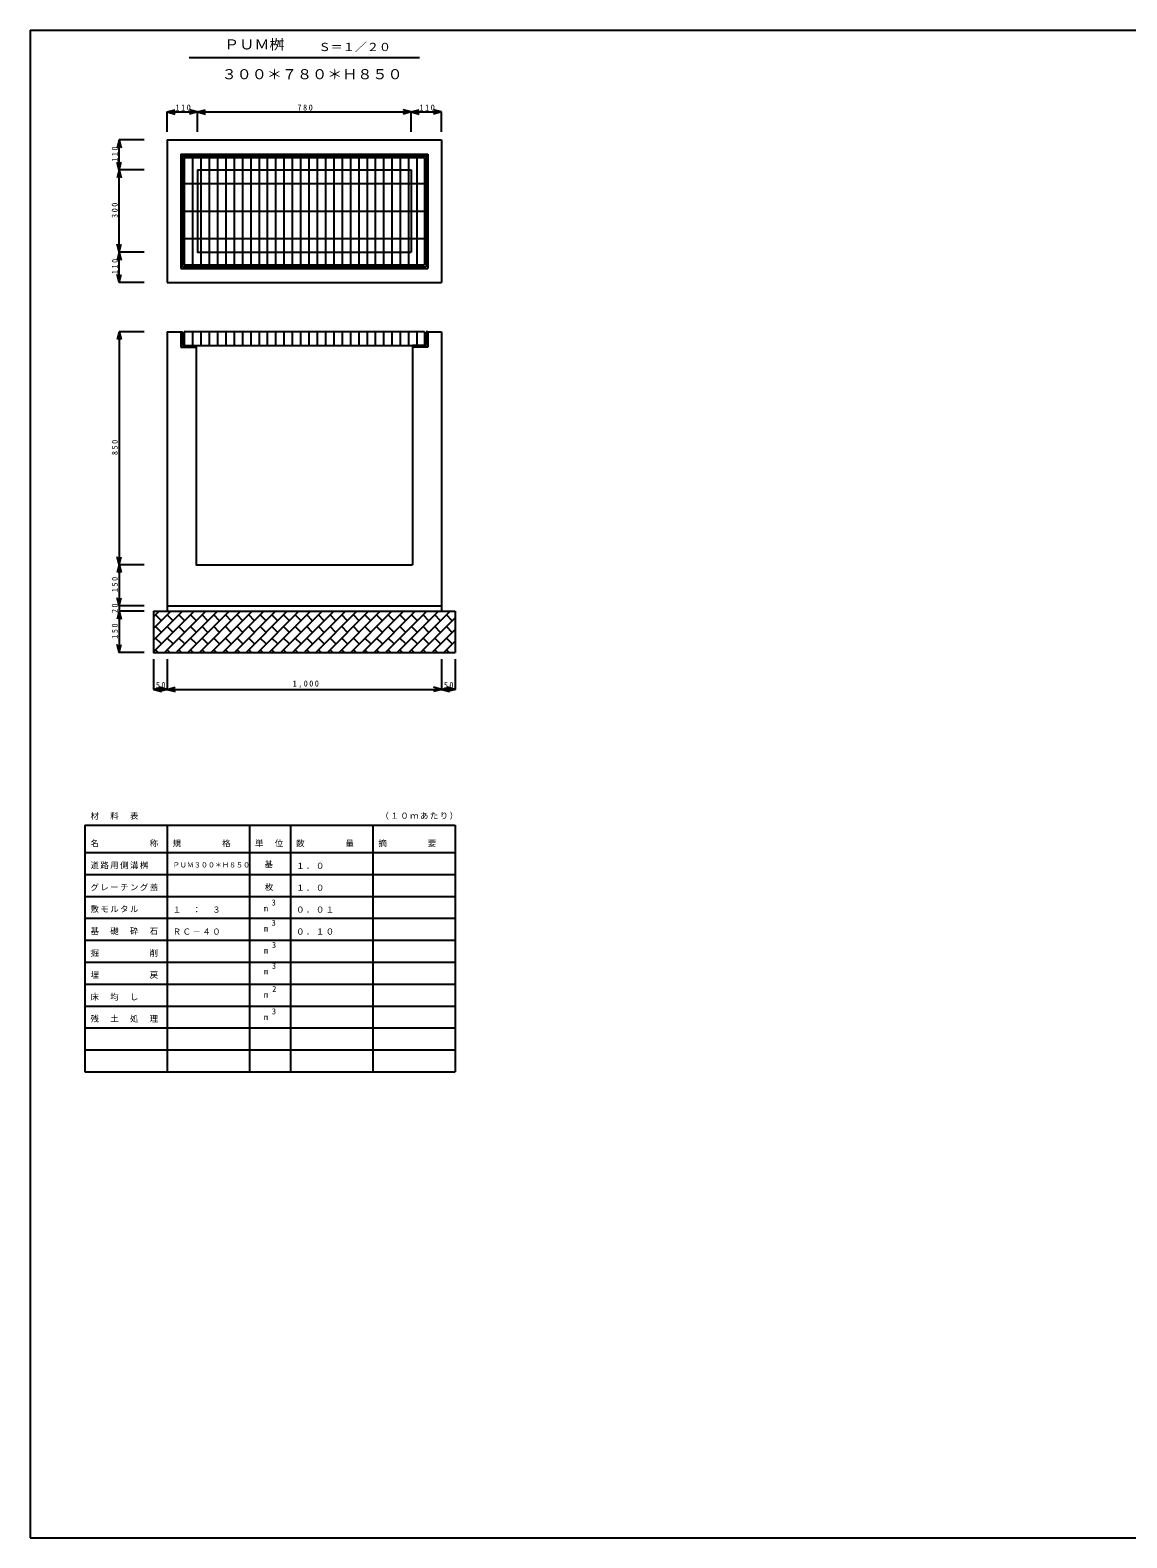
# Model space of a CAD drawing. Units: millimetres, scale not verified. Extents: x -4005 to 3995, y -2670 to 2830.
import ezdxf
from ezdxf.enums import TextEntityAlignment as Align

# ---------------------------------------------------------------- set-up
doc = ezdxf.new("R2010")
doc.units = ezdxf.units.MM
doc.header["$LTSCALE"] = 10
for name, color, linetype in [('0-1', 7, 'Continuous'), ('0-3', 7, 'Continuous'), ('0-4', 2, 'Continuous'), ('0-F', 2, 'Continuous')]:
    doc.layers.add(name, color=color, linetype=linetype)
doc.styles.add('ＭＳ ゴシック', font='')
doc.styles.get('ＭＳ ゴシック').set_extended_font_data('MS Gothic')

msp = doc.modelspace()

# ---------------------------------------------------------------- linework, layer by layer
at = {"layer": '0-1'}
for p, q in [((-3505, 2430), (-2505, 2430)), ((-3505, 2430), (-3505, 1910)), ((-2505, 2430), (-2505, 1910)), ((-3455, 2378), (-3455, 1960)), ((-3455, 2378), (-2555, 2378)), ((-3449, 2372), (-3449, 1966)), ((-2555, 2378), (-2555, 1960)), ((-3395, 2320), (-2615, 2320)), ((-2615, 2320), (-2615, 2020)), ((-3455, 1960), (-2555, 1960)), ((-3449, 1966), (-2561, 1966)), ((-3505, 1910), (-2505, 1910)), ((-3505, 1730), (-3505, 730)), ((-3505, 1730), (-3455, 1730)), ((-3455, 1730), (-3449, 1730)), ((-3455, 1730), (-3455, 1674)), ((-3449, 1730), (-3449, 1680)), ((-2555, 1730), (-2561, 1730)), ((-2555, 1730), (-2555, 1674)), ((-2555, 1730), (-2505, 1730)), ((-2505, 1730), (-2505, 730)), ((-3455, 1674), (-3400, 1674)), ((-3449, 1680), (-3400, 1680)), ((-3400, 1680), (-3400, 1674)), ((-2610, 1680), (-2610, 1674)), ((-2610, 1674), (-2610, 880)), ((-2555, 1674), (-2610, 1674)), ((-3505, 730), (-3505, 710)), ((-3505, 730), (-2505, 730)), ((-3505, 730), (-2505, 730)), ((-2505, 730), (-2505, 710)), ((-3555, 710), (-2455, 710)), ((-3555, 561.98), (-3406.98, 710)), ((-3555, 604.41), (-3449.41, 710)), ((-3555, 646.83), (-3491.83, 710)), ((-3555, 689.26), (-3534.26, 710)), ((-3526.18, 675.66), (-3547.39, 696.87)), ((-3514.55, 560), (-3364.55, 710)), ((-3483.75, 675.66), (-3504.97, 696.87)), ((-3472.13, 560), (-3322.13, 710)), ((-3441.33, 675.66), (-3462.54, 696.87)), ((-3429.7, 560), (-3279.7, 710)), ((-3398.9, 675.66), (-3420.11, 696.87)), ((-3387.28, 560), (-3237.28, 710)), ((-3356.47, 675.66), (-3377.69, 696.87)), ((-3344.85, 560), (-3194.85, 710)), ((-3314.05, 675.66), (-3335.26, 696.87)), ((-3302.42, 560), (-3152.42, 710)), ((-3271.62, 675.66), (-3292.83, 696.87)), ((-3260, 560), (-3110, 710)), ((-3229.19, 675.66), (-3250.41, 696.87)), ((-3217.57, 560), (-3067.57, 710)), ((-3186.77, 675.66), (-3207.98, 696.87)), ((-3175.14, 560), (-3025.14, 710)), ((-3144.34, 675.66), (-3165.55, 696.87)), ((-3132.72, 560), (-2982.72, 710)), ((-3101.91, 675.66), (-3123.13, 696.87)), ((-3090.29, 560), (-2940.29, 710)), ((-3059.49, 675.66), (-3080.7, 696.87)), ((-3047.86, 560), (-2897.86, 710)), ((-3017.06, 675.66), (-3038.27, 696.87)), ((-3005.44, 560), (-2855.44, 710)), ((-2974.63, 675.66), (-2995.85, 696.87)), ((-2963.01, 560), (-2813.01, 710)), ((-2932.21, 675.66), (-2953.42, 696.87)), ((-2920.58, 560), (-2770.58, 710)), ((-2889.78, 675.66), (-2911, 696.87)), ((-2878.16, 560), (-2728.16, 710)), ((-2847.36, 675.66), (-2868.57, 696.87)), ((-2835.73, 560), (-2685.73, 710)), ((-2804.93, 675.66), (-2826.14, 696.87)), ((-2793.31, 560), (-2643.31, 710)), ((-2762.5, 675.66), (-2783.72, 696.87)), ((-2750.88, 560), (-2600.88, 710)), ((-2720.08, 675.66), (-2741.29, 696.87)), ((-2708.45, 560), (-2558.45, 710)), ((-2677.65, 675.66), (-2698.86, 696.87)), ((-2666.03, 560), (-2516.03, 710)), ((-2635.22, 675.66), (-2656.44, 696.87)), ((-2623.6, 560), (-2473.6, 710)), ((-2592.8, 675.66), (-2614.01, 696.87)), ((-2581.17, 560), (-2455, 686.17)), ((-2550.37, 675.66), (-2571.58, 696.87)), ((-2507.94, 675.66), (-2529.16, 696.87)), ((-2465.52, 675.66), (-2486.73, 696.87)), ((-2455, 710), (-2455, 560)), ((-3526.18, 633.23), (-3547.39, 654.44)), ((-3526.18, 590.8), (-3547.39, 612.02)), ((-3483.75, 633.23), (-3504.97, 654.44)), ((-3483.75, 590.8), (-3504.97, 612.02)), ((-3441.33, 633.23), (-3462.54, 654.44)), ((-3441.33, 590.8), (-3462.54, 612.02)), ((-3398.9, 633.23), (-3420.11, 654.44)), ((-3398.9, 590.8), (-3420.11, 612.02)), ((-3356.47, 633.23), (-3377.69, 654.44)), ((-3356.47, 590.8), (-3377.69, 612.02)), ((-3314.05, 633.23), (-3335.26, 654.44)), ((-3314.05, 590.8), (-3335.26, 612.02)), ((-3271.62, 633.23), (-3292.83, 654.44)), ((-3271.62, 590.8), (-3292.83, 612.02)), ((-3229.19, 633.23), (-3250.41, 654.44)), ((-3229.19, 590.8), (-3250.41, 612.02)), ((-3186.77, 633.23), (-3207.98, 654.44)), ((-3186.77, 590.8), (-3207.98, 612.02)), ((-3144.34, 633.23), (-3165.55, 654.44)), ((-3144.34, 590.8), (-3165.55, 612.02)), ((-3101.91, 633.23), (-3123.13, 654.44)), ((-3101.91, 590.8), (-3123.13, 612.02)), ((-3059.49, 633.23), (-3080.7, 654.44)), ((-3059.49, 590.8), (-3080.7, 612.02)), ((-3017.06, 633.23), (-3038.27, 654.44)), ((-3017.06, 590.8), (-3038.27, 612.02)), ((-2974.63, 633.23), (-2995.85, 654.44)), ((-2974.63, 590.8), (-2995.85, 612.02)), ((-2932.21, 633.23), (-2953.42, 654.44)), ((-2932.21, 590.8), (-2953.42, 612.02)), ((-2889.78, 633.23), (-2911, 654.44)), ((-2889.78, 590.8), (-2911, 612.02)), ((-2847.36, 633.23), (-2868.57, 654.44)), ((-2847.36, 590.8), (-2868.57, 612.02)), ((-2804.93, 633.23), (-2826.14, 654.44)), ((-2804.93, 590.8), (-2826.14, 612.02)), ((-2762.5, 633.23), (-2783.72, 654.44)), ((-2762.5, 590.8), (-2783.72, 612.02)), ((-2720.08, 633.23), (-2741.29, 654.44)), ((-2720.08, 590.8), (-2741.29, 612.02)), ((-2677.65, 633.23), (-2698.86, 654.44)), ((-2677.65, 590.8), (-2698.86, 612.02)), ((-2635.22, 633.23), (-2656.44, 654.44)), ((-2635.22, 590.8), (-2656.44, 612.02)), ((-2592.8, 633.23), (-2614.01, 654.44)), ((-2592.8, 590.8), (-2614.01, 612.02)), ((-2550.37, 633.23), (-2571.58, 654.44)), ((-2550.37, 590.8), (-2571.58, 612.02)), ((-2538.75, 560), (-2455, 643.75)), ((-2507.94, 633.23), (-2529.16, 654.44)), ((-2507.94, 590.8), (-2529.16, 612.02)), ((-2465.52, 633.23), (-2486.73, 654.44)), ((-2465.52, 590.8), (-2486.73, 612.02)), ((-3537.8, 560), (-3547.39, 569.59)), ((-3495.38, 560), (-3504.97, 569.59)), ((-3452.95, 560), (-3462.54, 569.59)), ((-3410.52, 560), (-3420.11, 569.59)), ((-3368.1, 560), (-3377.69, 569.59)), ((-3325.67, 560), (-3335.26, 569.59)), ((-3283.24, 560), (-3292.83, 569.59)), ((-3240.82, 560), (-3250.41, 569.59)), ((-3198.39, 560), (-3207.98, 569.59)), ((-3155.96, 560), (-3165.55, 569.59)), ((-3113.54, 560), (-3123.13, 569.59)), ((-3071.11, 560), (-3080.7, 569.59)), ((-3028.68, 560), (-3038.27, 569.59)), ((-2986.26, 560), (-2995.85, 569.59)), ((-2943.83, 560), (-2953.42, 569.59)), ((-2901.41, 560), (-2911, 569.59)), ((-2858.98, 560), (-2868.57, 569.59)), ((-2816.55, 560), (-2826.14, 569.59)), ((-2774.13, 560), (-2783.72, 569.59)), ((-2731.7, 560), (-2741.29, 569.59)), ((-2689.27, 560), (-2698.86, 569.59)), ((-2646.85, 560), (-2656.44, 569.59)), ((-2604.42, 560), (-2614.01, 569.59)), ((-2561.99, 560), (-2571.58, 569.59)), ((-2519.57, 560), (-2529.16, 569.59)), ((-2496.32, 560), (-2455, 601.32)), ((-2477.14, 560), (-2486.73, 569.59))]:
    msp.add_line(p, q, dxfattribs=at)
for points in [[(-3449, 2372), (-2561, 2372), (-2561, 1966)], [(-3395, 2320), (-3395, 2020), (-2615, 2020)], [(-3400, 1680), (-3400, 880), (-2610, 880)], [(-3555, 710), (-3555, 560), (-2455, 560)]]:
    msp.add_lwpolyline(points, dxfattribs=at)
at = {"layer": '0-3'}
for p, q in [((-3425, 2730), (-2585, 2730)), ((-3505, 2531.52), (-3476.02, 2539.28)), ((-3505, 2531.52), (-3395, 2531.52)), ((-3505, 2458.66), (-3505, 2531.52)), ((-3505, 2531.52), (-3476.02, 2523.75)), ((-3395, 2531.52), (-3423.98, 2539.28)), ((-3395, 2531.52), (-3423.98, 2523.75)), ((-3395, 2531.52), (-3366.02, 2539.28)), ((-3395, 2458.66), (-3395, 2531.52)), ((-3395, 2531.52), (-2615, 2531.52)), ((-3395, 2531.52), (-3366.02, 2523.75)), ((-2615, 2531.52), (-2643.98, 2539.28)), ((-2615, 2531.52), (-2643.98, 2523.75)), ((-2615, 2531.52), (-2586.02, 2539.28)), ((-2615, 2458.66), (-2615, 2531.52)), ((-2615, 2531.52), (-2505, 2531.52)), ((-2615, 2531.52), (-2586.02, 2523.75)), ((-2505, 2531.52), (-2533.98, 2539.28)), ((-2505, 2531.52), (-2533.98, 2523.75)), ((-2505, 2458.66), (-2505, 2531.52)), ((-3680.27, 2430), (-3688.03, 2401.02)), ((-3680.27, 2320), (-3680.27, 2430)), ((-3588.8, 2430), (-3680.27, 2430)), ((-3680.27, 2430), (-3672.5, 2401.02)), ((-3680.27, 2320), (-3688.03, 2348.98)), ((-3680.27, 2320), (-3688.03, 2291.02)), ((-3680.27, 2320), (-3672.5, 2348.98)), ((-3680.27, 2020), (-3680.27, 2320)), ((-3588.8, 2320), (-3680.27, 2320)), ((-3680.27, 2320), (-3672.5, 2291.02)), ((-3680.27, 2020), (-3688.03, 2048.98)), ((-3680.27, 2020), (-3672.5, 2048.98)), ((-3680.27, 2020), (-3688.03, 1991.02)), ((-3680.27, 1910), (-3680.27, 2020)), ((-3588.8, 2020), (-3680.27, 2020)), ((-3680.27, 2020), (-3672.5, 1991.02)), ((-3680.27, 1910), (-3688.03, 1938.98)), ((-3680.27, 1910), (-3672.5, 1938.98)), ((-3588.8, 1910), (-3680.27, 1910)), ((-3680.27, 1730), (-3688.03, 1701.02)), ((-3680.27, 1730), (-3680.27, 880)), ((-3588.8, 1730), (-3680.27, 1730)), ((-3680.27, 1730), (-3672.5, 1701.02)), ((-3680.27, 880), (-3688.03, 908.98)), ((-3680.27, 880), (-3688.03, 851.02)), ((-3680.27, 880), (-3688.03, 851.02)), ((-3680.27, 880), (-3672.5, 908.98)), ((-3588.8, 880), (-3680.27, 880)), ((-3680.27, 880), (-3672.5, 851.02)), ((-3680.27, 880), (-3680.27, 730)), ((-3588.8, 880), (-3680.27, 880)), ((-3680.27, 880), (-3672.5, 851.02)), ((-3680.27, 730), (-3688.03, 758.98)), ((-3680.27, 730), (-3688.03, 758.98)), ((-3680.27, 730), (-3672.5, 758.98)), ((-3680.27, 730), (-3672.5, 758.98)), ((-3588.8, 730), (-3680.27, 730)), ((-3680.27, 730), (-3680.27, 710)), ((-3588.8, 730), (-3680.27, 730)), ((-3680.27, 710), (-3688.03, 681.02)), ((-3588.8, 710), (-3680.27, 710)), ((-3680.27, 710), (-3672.5, 681.02)), ((-3680.27, 710), (-3680.27, 560)), ((-3680.27, 560), (-3672.5, 588.98)), ((-3555, 535.26), (-3555, 424.93)), ((-3505, 535.26), (-3505, 424.93)), ((-2505, 535.26), (-2505, 424.93)), ((-2455, 535.26), (-2455, 424.93)), ((-3555, 424.93), (-3526.02, 432.69)), ((-3555, 424.93), (-3505, 424.93)), ((-3555, 424.93), (-3526.02, 417.16)), ((-3505, 424.93), (-3533.98, 432.69)), ((-3505, 424.93), (-3533.98, 417.16)), ((-3505, 424.93), (-3476.02, 432.69)), ((-3505, 424.93), (-2505, 424.93)), ((-3505, 424.93), (-3476.02, 417.16)), ((-2505, 424.93), (-2533.98, 432.69)), ((-2505, 424.93), (-2533.98, 417.16)), ((-2505, 424.93), (-2476.02, 432.69)), ((-2505, 424.93), (-2455, 424.93)), ((-2505, 424.93), (-2476.02, 417.16)), ((-2455, 424.93), (-2483.98, 432.69)), ((-2455, 424.93), (-2483.98, 417.16)), ((-3805, -70), (-2455, -70)), ((-3805, -70), (-3805, -970)), ((-3505, -70), (-3505, -970)), ((-3205, -70), (-3205, -970)), ((-3055, -70), (-3055, -970)), ((-2755, -70), (-2755, -970)), ((-2455, -70), (-2455, -970)), ((-3805, -170), (-2455, -170)), ((-3805, -250), (-2455, -250)), ((-3805, -330), (-2455, -330)), ((-3805, -410), (-2455, -410)), ((-3805, -490), (-2455, -490)), ((-3805, -570), (-2455, -570)), ((-3805, -650), (-2455, -650)), ((-3805, -730), (-2455, -730)), ((-3805, -810), (-2455, -810)), ((-3805, -890), (-2455, -890)), ((-3805, -970), (-2455, -970)), ((-3710, -970), (-2700, -970))]:
    msp.add_line(p, q, dxfattribs=at)
msp.add_lwpolyline([(-3588.8, 560), (-3680.27, 560), (-3688.03, 588.98)], dxfattribs=at)
at = {"layer": '0-4'}
for p, q in [((-3443, 2366), (-2567, 2366)), ((-3443, 2366), (-3443, 1974)), ((-3412.7, 2366), (-3412.7, 1974)), ((-3382.4, 2366), (-3382.4, 1974)), ((-3352.1, 2366), (-3352.1, 1974)), ((-3321.8, 2366), (-3321.8, 1974)), ((-3291.5, 2366), (-3291.5, 1974)), ((-3261.2, 2366), (-3261.2, 1974)), ((-3230.9, 2366), (-3230.9, 1974)), ((-3200.6, 2366), (-3200.6, 1974)), ((-3170.3, 2366), (-3170.3, 1974)), ((-3140, 2366), (-3140, 1974)), ((-3109.7, 2366), (-3109.7, 1974)), ((-3079.4, 2366), (-3079.4, 1974)), ((-3049.1, 2366), (-3049.1, 1974)), ((-3018.8, 2366), (-3018.8, 1974)), ((-2988.5, 2366), (-2988.5, 1974)), ((-2958.2, 2366), (-2958.2, 1974)), ((-2927.9, 2366), (-2927.9, 1974)), ((-2897.6, 2366), (-2897.6, 1974)), ((-2867.3, 2366), (-2867.3, 1974)), ((-2837, 2366), (-2837, 1974)), ((-2806.7, 2366), (-2806.7, 1974)), ((-2776.4, 2366), (-2776.4, 1974)), ((-2746.1, 2366), (-2746.1, 1974)), ((-2715.8, 2366), (-2715.8, 1974)), ((-2685.5, 2366), (-2685.5, 1974)), ((-2655.2, 2366), (-2655.2, 1974)), ((-2624.9, 2366), (-2624.9, 1974)), ((-2594.6, 2366), (-2594.6, 1974)), ((-2567, 2366), (-2567, 1974)), ((-3443, 2270), (-2567, 2270)), ((-3443, 2170), (-2567, 2170)), ((-3443, 2070), (-2567, 2070)), ((-3443, 1974), (-2567, 1974)), ((-3443, 1730), (-3443, 1680)), ((-2567, 1730), (-3443, 1730)), ((-3412.7, 1730), (-3412.7, 1680)), ((-3382.4, 1730), (-3382.4, 1680)), ((-3352.1, 1730), (-3352.1, 1680)), ((-3321.8, 1730), (-3321.8, 1680)), ((-3291.5, 1730), (-3291.5, 1680)), ((-3261.2, 1730), (-3261.2, 1680)), ((-3230.9, 1730), (-3230.9, 1680)), ((-3200.6, 1730), (-3200.6, 1680)), ((-3170.3, 1730), (-3170.3, 1680)), ((-3140, 1730), (-3140, 1680)), ((-3109.7, 1730), (-3109.7, 1680)), ((-3079.4, 1730), (-3079.4, 1680)), ((-3049.1, 1730), (-3049.1, 1680)), ((-3018.8, 1730), (-3018.8, 1680)), ((-2988.5, 1730), (-2988.5, 1680)), ((-2958.2, 1730), (-2958.2, 1680)), ((-2927.9, 1730), (-2927.9, 1680)), ((-2897.6, 1730), (-2897.6, 1680)), ((-2867.3, 1730), (-2867.3, 1680)), ((-2837, 1730), (-2837, 1680)), ((-2806.7, 1730), (-2806.7, 1680)), ((-2776.4, 1730), (-2776.4, 1680)), ((-2746.1, 1730), (-2746.1, 1680)), ((-2715.8, 1730), (-2715.8, 1680)), ((-2685.5, 1730), (-2685.5, 1680)), ((-2655.2, 1730), (-2655.2, 1680)), ((-2624.9, 1730), (-2624.9, 1680)), ((-2594.6, 1730), (-2594.6, 1680)), ((-2567, 1730), (-2567, 1680)), ((-3443, 1680), (-2567, 1680))]:
    msp.add_line(p, q, dxfattribs=at)
at = {"layer": '0-4', "color": 7}
for p, q in [((-2561, 1730), (-2561, 1680)), ((-2561, 1680), (-2610, 1680))]:
    msp.add_line(p, q, dxfattribs=at)
at = {"layer": '0-F'}
for p, q in [((-4005, 2830), (-4005, -2670)), ((-4005, -2670), (3995, -2670))]:
    msp.add_line(p, q, dxfattribs=at)
msp.add_lwpolyline([(-4005, 2830), (3995, 2830), (3995, -2670)], dxfattribs=at)

# ---------------------------------------------------------------- texts
at = {"layer": '0-3', "color": 3, "style": 'ＭＳ ゴシック', "width": 1.1}
for s, p in [('ＰＵＭ桝', (-3297.38, 2748.63)), ('３００＊７８０＊Ｈ８５０', (-3306.67, 2640))]:
    msp.add_text(s, height=36.66, dxfattribs=at).set_placement(p, align=Align.BOTTOM_LEFT)
at = {"layer": '0-3', "style": 'ＭＳ ゴシック', "width": 1.1}
msp.add_text('Ｓ＝１／２０', height=29.33, dxfattribs=at).set_placement((-2952.9, 2744.83), align=Align.BOTTOM_LEFT)
at = {"layer": '0-3', "color": 4, "style": 'ＭＳ ゴシック'}
msp.add_text('ＰＵＭ３００＊Ｈ８５０', height=18.33, dxfattribs=at).set_placement((-3485, -230), align=Align.BOTTOM_LEFT)
at = {"layer": '0-3', "style": 'ＭＳ ゴシック'}
for s, p in [('基', (-3150.39, -230)), ('m', (-3153.14, -391)), ('3', (-3124.14, -370)), ('3', (-3124.14, -444)), ('m', (-3152.14, -465)), ('m', (-3152.14, -545)), ('3', (-3122.84, -524.5)), ('m', (-3152.14, -621)), ('3', (-3123.14, -600.9)), ('2', (-3122.14, -685)), ('m', (-3152.04, -706)), ('m', (-3151.84, -788)), ('3', (-3123.14, -767))]:
    msp.add_text(s, height=21.99, dxfattribs=at).set_placement(p, align=Align.BOTTOM_LEFT)
at = {"layer": '0-3', "char_height": 21.99, "attachment_point": 7, "style": 'ＭＳ ゴシック'}
for s, insert in [('\\T1.38;\\W0.9;110', (-3475, 2536.52)), ('\\T1.38;\\W0.9;780', (-3030, 2536.52)), ('\\T1.38;\\W0.9;110', (-2585, 2536.52)), ('\\T1.36;\\W0.9;50', (-3546.25, 429.93)), ('\\T1.38;\\W0.85;1,000', (-3047.5, 429.93)), ('\\T1.36;\\W0.9;50', (-2496.25, 429.93)), ('\\T1.17;材\u3000料\u3000表', (-3785, -50)), ('\\T1.17;（１０ｍあたり）', (-2727.22, -50)), ('\\T1.17;名\u3000\u3000\u3000\u3000\u3000称', (-3785, -150)), ('\\T1.17;規\u3000\u3000\u3000\u3000格', (-3485, -150)), ('\\T1.17;単\u3000位', (-3185, -150)), ('\\T1.17;数\u3000\u3000\u3000\u3000量', (-3035, -150)), ('\\T1.17;摘\u3000\u3000\u3000\u3000要', (-2735, -150)), ('\\T1.17;道路用側溝桝', (-3785, -230)), ('\\T1.17;１．０', (-3035, -230)), ('\\T1.17;グレーチング蓋', (-3785, -310)), ('\\T1.17;\u3000枚', (-3185, -310)), ('\\T1.17;１．０', (-3035, -310)), ('\\T1.17;敷モルタル', (-3785, -390)), ('\\T1.17;１\u3000：\u3000３', (-3485, -390)), ('\\T1.17;０．０１', (-3035, -390)), ('\\T1.17;基\u3000礎\u3000砕\u3000石', (-3785, -470)), ('\\T1.17;ＲＣ－４０', (-3485, -470)), ('\\T1.17;０．１０', (-3035, -470)), ('\\T1.17;掘\u3000\u3000\u3000\u3000\u3000削', (-3785, -550)), ('\\T1.17;埋\u3000\u3000\u3000\u3000\u3000戻', (-3785, -630)), ('\\T1.17;床\u3000均\u3000し', (-3785, -710)), ('\\T1.17;残\u3000土\u3000処\u3000理', (-3785, -790))]:
    msp.add_mtext(s, dxfattribs=dict(at, insert=insert))
at = {"layer": '0-3', "char_height": 21.99, "attachment_point": 7, "rotation": 90, "style": 'ＭＳ ゴシック'}
for s, insert in [('\\T1.38;\\W0.9;110', (-3685.27, 2350)), ('\\T1.38;\\W0.9;300', (-3685.27, 2145)), ('\\T1.38;\\W0.9;110', (-3685.27, 1940)), ('\\T1.38;\\W0.9;850', (-3685.27, 1280)), ('\\T1.38;\\W0.9;150', (-3685.27, 780)), ('\\T1.36;\\W0.9;20', (-3685.27, 703.75)), ('\\T1.38;\\W0.9;150', (-3685.27, 610))]:
    msp.add_mtext(s, dxfattribs=dict(at, insert=insert))

doc.saveas('drawing.dxf')
